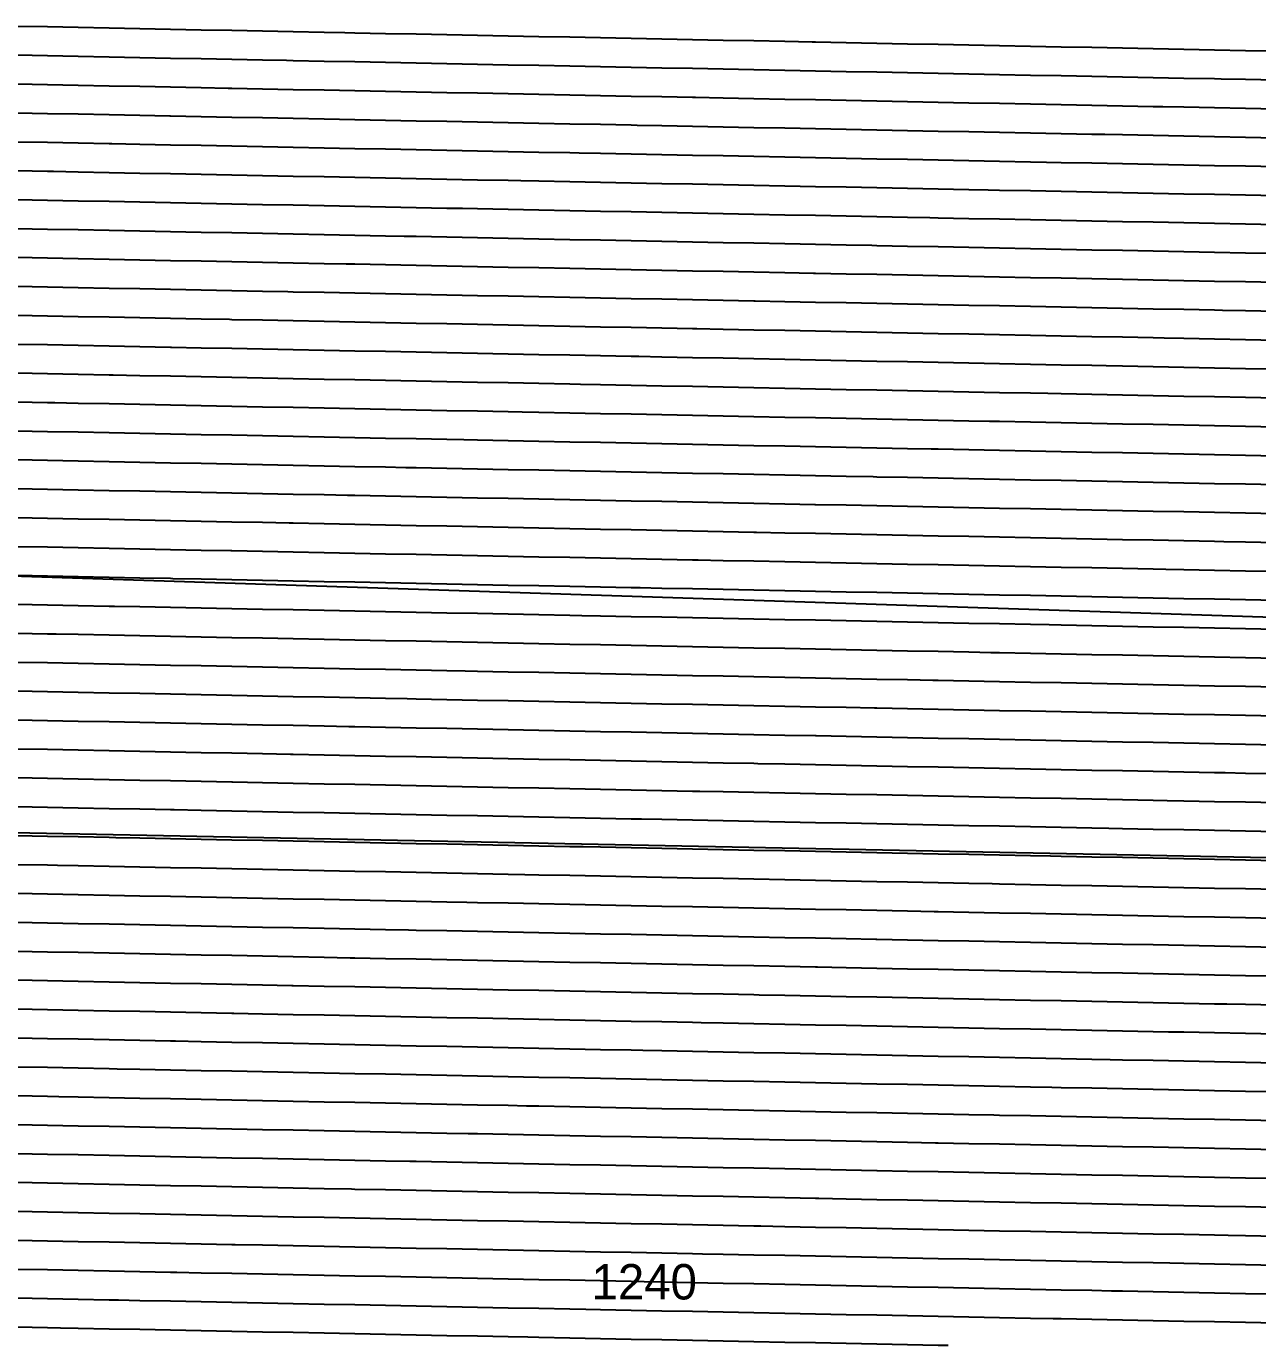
# Model space of a CAD drawing. Header units: metres. Extents: x 2416 to 4584, y 31 to 133.
# Drawn here: x 2601.1 to 2688, y 32.7 to 125.9 of the extents above; entities that cross this region are included whole.
import ezdxf
from ezdxf.enums import TextEntityAlignment as Align

# ---------------------------------------------------------------- set-up
doc = ezdxf.new("R2010")
doc.units = ezdxf.units.M
for name, color, linetype in [('Vs_1000', 7, 'Continuous'), ('Vs_1020', 7, 'Continuous'), ('Vs_1040', 7, 'Continuous'), ('Vs_1060', 7, 'Continuous'), ('Vs_1080', 7, 'Continuous'), ('Vs_1100', 7, 'Continuous'), ('Vs_1120', 7, 'Continuous'), ('Vs_1140', 7, 'Continuous'), ('Vs_1160', 7, 'Continuous'), ('Vs_1180', 7, 'Continuous'), ('Vs_1200', 7, 'Continuous'), ('Vs_1220', 7, 'Continuous'), ('Vs_1240', 7, 'Continuous'), ('Vs_1260', 7, 'Continuous'), ('Vs_1280', 7, 'Continuous'), ('Vs_380', 7, 'Continuous'), ('Vs_400', 7, 'Continuous'), ('Vs_420', 7, 'Continuous'), ('Vs_440', 7, 'Continuous'), ('Vs_460', 7, 'Continuous'), ('Vs_480', 7, 'Continuous'), ('Vs_500', 7, 'Continuous'), ('Vs_520', 7, 'Continuous'), ('Vs_540', 7, 'Continuous'), ('Vs_560', 7, 'Continuous'), ('Vs_580', 7, 'Continuous'), ('Vs_600', 7, 'Continuous'), ('Vs_620', 7, 'Continuous'), ('Vs_640', 7, 'Continuous'), ('Vs_660', 7, 'Continuous'), ('Vs_680', 7, 'Continuous'), ('Vs_700', 7, 'Continuous'), ('Vs_720', 7, 'Continuous'), ('Vs_740', 7, 'Continuous'), ('Vs_760', 7, 'Continuous'), ('Vs_780', 7, 'Continuous'), ('Vs_800', 7, 'Continuous'), ('Vs_820', 7, 'Continuous'), ('Vs_840', 7, 'Continuous'), ('Vs_860', 7, 'Continuous'), ('Vs_880', 7, 'Continuous'), ('Vs_900', 7, 'Continuous'), ('Vs_920', 7, 'Continuous'), ('Vs_940', 7, 'Continuous'), ('Vs_960', 7, 'Continuous'), ('Vs_980', 7, 'Continuous')]:
    doc.layers.add(name, color=color, linetype=linetype)

msp = doc.modelspace()

# ---------------------------------------------------------------- linework, layer by layer
at = {"layer": 'Vs_1000'}
msp.add_lwpolyline([(2689.309, 60.838), (2687.14, 60.88), (2684.972, 60.923), (2682.804, 60.966), (2680.636, 61.009), (2678.468, 61.052), (2676.3, 61.095), (2674.132, 61.138), (2671.964, 61.181), (2669.796, 61.224), (2667.628, 61.267), (2665.46, 61.31), (2663.292, 61.353), (2661.124, 61.396), (2661.054, 61.397), (2658.956, 61.439), (2656.787, 61.481), (2654.619, 61.524), (2652.451, 61.567), (2650.283, 61.61), (2648.115, 61.653), (2645.947, 61.696), (2643.779, 61.739), (2641.611, 61.782), (2639.443, 61.825), (2637.275, 61.868), (2635.107, 61.911), (2632.939, 61.954), (2630.771, 61.997), (2628.603, 62.04), (2628.061, 62.05), (2626.435, 62.082), (2624.266, 62.125), (2622.098, 62.168), (2619.93, 62.211), (2617.762, 62.254), (2615.594, 62.297), (2613.426, 62.34), (2611.258, 62.383), (2609.09, 62.426), (2606.922, 62.469), (2604.754, 62.512), (2602.586, 62.555), (2600.418, 62.598)], dxfattribs=at)
at = {"layer": 'Vs_1020'}
msp.add_lwpolyline([(2689.309, 58.796), (2687.14, 58.839), (2684.972, 58.882), (2682.804, 58.925), (2680.636, 58.968), (2678.468, 59.011), (2676.3, 59.054), (2674.132, 59.097), (2671.964, 59.14), (2669.796, 59.183), (2667.628, 59.226), (2665.46, 59.269), (2663.292, 59.311), (2661.124, 59.354), (2658.956, 59.397), (2656.942, 59.437), (2656.787, 59.44), (2654.619, 59.483), (2652.451, 59.526), (2650.283, 59.569), (2648.115, 59.612), (2645.947, 59.655), (2643.779, 59.698), (2641.611, 59.741), (2639.443, 59.784), (2637.275, 59.827), (2635.107, 59.87), (2632.939, 59.912), (2630.771, 59.955), (2628.603, 59.998), (2626.435, 60.041), (2624.266, 60.084), (2623.949, 60.09), (2622.098, 60.127), (2619.93, 60.17), (2617.762, 60.213), (2615.594, 60.256), (2613.426, 60.299), (2611.258, 60.342), (2609.09, 60.385), (2606.922, 60.428), (2604.754, 60.471), (2602.586, 60.513), (2600.418, 60.556)], dxfattribs=at)
at = {"layer": 'Vs_1040'}
msp.add_lwpolyline([(2689.309, 56.755), (2687.14, 56.798), (2685.823, 56.824), (2684.972, 56.841), (2682.804, 56.884), (2680.636, 56.927), (2678.468, 56.97), (2676.3, 57.013), (2674.132, 57.056), (2671.964, 57.099), (2669.796, 57.141), (2667.628, 57.184), (2665.46, 57.227), (2663.292, 57.27), (2661.124, 57.313), (2658.956, 57.356), (2656.787, 57.399), (2654.619, 57.442), (2652.83, 57.477), (2652.451, 57.485), (2650.283, 57.528), (2648.115, 57.571), (2645.947, 57.614), (2643.779, 57.657), (2641.611, 57.7), (2639.443, 57.742), (2637.275, 57.785), (2635.107, 57.828), (2632.939, 57.871), (2630.771, 57.914), (2628.603, 57.957), (2626.435, 58), (2624.266, 58.043), (2622.098, 58.086), (2619.93, 58.129), (2619.837, 58.131), (2617.762, 58.172), (2615.594, 58.215), (2613.426, 58.258), (2611.258, 58.301), (2609.09, 58.343), (2606.922, 58.386), (2604.754, 58.429), (2602.586, 58.472), (2600.418, 58.515)], dxfattribs=at)
at = {"layer": 'Vs_1060'}
msp.add_lwpolyline([(2689.309, 54.714), (2687.14, 54.757), (2684.972, 54.8), (2682.804, 54.843), (2681.711, 54.864), (2680.636, 54.886), (2678.468, 54.929), (2676.3, 54.971), (2674.132, 55.014), (2671.964, 55.057), (2669.796, 55.1), (2667.628, 55.143), (2665.46, 55.186), (2663.292, 55.229), (2661.124, 55.272), (2658.956, 55.315), (2656.787, 55.358), (2654.619, 55.401), (2652.451, 55.444), (2650.283, 55.487), (2648.718, 55.518), (2648.115, 55.53), (2645.947, 55.572), (2643.779, 55.615), (2641.611, 55.658), (2639.443, 55.701), (2637.275, 55.744), (2635.107, 55.787), (2632.939, 55.83), (2630.771, 55.873), (2628.603, 55.916), (2626.435, 55.959), (2624.266, 56.002), (2622.098, 56.045), (2619.93, 56.088), (2617.762, 56.131), (2615.725, 56.171), (2615.594, 56.173), (2613.426, 56.216), (2611.258, 56.259), (2609.09, 56.302), (2606.922, 56.345), (2604.754, 56.388), (2602.586, 56.431), (2600.418, 56.474)], dxfattribs=at)
at = {"layer": 'Vs_1080'}
msp.add_lwpolyline([(2689.309, 52.673), (2687.14, 52.716), (2684.972, 52.759), (2682.804, 52.801), (2680.636, 52.844), (2678.468, 52.887), (2677.599, 52.905), (2676.3, 52.93), (2674.132, 52.973), (2671.964, 53.016), (2669.796, 53.059), (2667.628, 53.102), (2665.46, 53.145), (2663.292, 53.188), (2661.124, 53.231), (2658.956, 53.274), (2656.787, 53.317), (2654.619, 53.36), (2652.451, 53.402), (2650.283, 53.445), (2648.115, 53.488), (2645.947, 53.531), (2644.606, 53.558), (2643.779, 53.574), (2641.611, 53.617), (2639.443, 53.66), (2637.275, 53.703), (2635.107, 53.746), (2632.939, 53.789), (2630.771, 53.832), (2628.603, 53.875), (2626.435, 53.918), (2624.266, 53.961), (2622.098, 54.003), (2619.93, 54.046), (2617.762, 54.089), (2615.594, 54.132), (2613.426, 54.175), (2611.614, 54.211), (2611.258, 54.218), (2609.09, 54.261), (2606.922, 54.304), (2604.754, 54.347), (2602.586, 54.39), (2600.418, 54.433)], dxfattribs=at)
at = {"layer": 'Vs_1100'}
msp.add_lwpolyline([(2689.309, 50.631), (2687.14, 50.674), (2684.972, 50.717), (2682.804, 50.76), (2680.636, 50.803), (2678.468, 50.846), (2676.3, 50.889), (2674.132, 50.932), (2673.487, 50.945), (2671.964, 50.975), (2669.796, 51.018), (2667.628, 51.061), (2665.46, 51.104), (2663.292, 51.147), (2661.124, 51.19), (2658.956, 51.232), (2656.787, 51.275), (2654.619, 51.318), (2652.451, 51.361), (2650.283, 51.404), (2648.115, 51.447), (2645.947, 51.49), (2643.779, 51.533), (2641.611, 51.576), (2640.494, 51.598), (2639.443, 51.619), (2637.275, 51.662), (2635.107, 51.705), (2632.939, 51.748), (2630.771, 51.791), (2628.603, 51.833), (2626.435, 51.876), (2624.266, 51.919), (2622.098, 51.962), (2619.93, 52.005), (2617.762, 52.048), (2615.594, 52.091), (2613.426, 52.134), (2611.258, 52.177), (2609.09, 52.22), (2607.502, 52.251), (2606.922, 52.263), (2604.754, 52.306), (2602.586, 52.349), (2600.418, 52.392)], dxfattribs=at)
at = {"layer": 'Vs_1120'}
msp.add_lwpolyline([(2689.309, 48.59), (2687.14, 48.633), (2684.972, 48.676), (2682.804, 48.719), (2680.636, 48.762), (2678.468, 48.805), (2676.3, 48.848), (2674.132, 48.891), (2671.964, 48.934), (2669.796, 48.977), (2669.375, 48.985), (2667.628, 49.02), (2665.46, 49.062), (2663.292, 49.105), (2661.124, 49.148), (2658.956, 49.191), (2656.787, 49.234), (2654.619, 49.277), (2652.451, 49.32), (2650.283, 49.363), (2648.115, 49.406), (2645.947, 49.449), (2643.779, 49.492), (2641.611, 49.535), (2639.443, 49.578), (2637.275, 49.621), (2636.383, 49.638), (2635.107, 49.663), (2632.939, 49.706), (2630.771, 49.749), (2628.603, 49.792), (2626.435, 49.835), (2624.266, 49.878), (2622.098, 49.921), (2619.93, 49.964), (2617.762, 50.007), (2615.594, 50.05), (2613.426, 50.093), (2611.258, 50.136), (2609.09, 50.179), (2606.922, 50.222), (2604.754, 50.264), (2603.39, 50.291), (2602.586, 50.307), (2600.418, 50.35)], dxfattribs=at)
at = {"layer": 'Vs_1140'}
msp.add_lwpolyline([(2689.309, 46.549), (2687.14, 46.592), (2684.972, 46.635), (2682.804, 46.678), (2680.636, 46.721), (2678.468, 46.764), (2676.3, 46.807), (2674.132, 46.85), (2671.964, 46.892), (2669.796, 46.935), (2667.628, 46.978), (2665.46, 47.021), (2665.263, 47.025), (2663.292, 47.064), (2661.124, 47.107), (2658.956, 47.15), (2656.787, 47.193), (2654.619, 47.236), (2652.451, 47.279), (2650.283, 47.322), (2648.115, 47.365), (2645.947, 47.408), (2643.779, 47.451), (2641.611, 47.493), (2639.443, 47.536), (2637.275, 47.579), (2635.107, 47.622), (2632.939, 47.665), (2632.271, 47.678), (2630.771, 47.708), (2628.603, 47.751), (2626.435, 47.794), (2624.266, 47.837), (2622.098, 47.88), (2619.93, 47.923), (2617.762, 47.966), (2615.594, 48.009), (2613.426, 48.052), (2611.258, 48.094), (2609.09, 48.137), (2606.922, 48.18), (2604.754, 48.223), (2602.586, 48.266), (2600.418, 48.309)], dxfattribs=at)
at = {"layer": 'Vs_1160'}
msp.add_lwpolyline([(2689.309, 44.508), (2687.14, 44.551), (2684.972, 44.594), (2682.804, 44.637), (2680.636, 44.68), (2678.468, 44.722), (2676.3, 44.765), (2674.132, 44.808), (2671.964, 44.851), (2669.796, 44.894), (2667.628, 44.937), (2665.46, 44.98), (2663.292, 45.023), (2661.152, 45.065), (2661.124, 45.066), (2658.956, 45.109), (2656.787, 45.152), (2654.619, 45.195), (2652.451, 45.238), (2650.283, 45.281), (2648.115, 45.323), (2645.947, 45.366), (2643.779, 45.409), (2641.611, 45.452), (2639.443, 45.495), (2637.275, 45.538), (2635.107, 45.581), (2632.939, 45.624), (2630.771, 45.667), (2628.603, 45.71), (2628.159, 45.719), (2626.435, 45.753), (2624.266, 45.796), (2622.098, 45.839), (2619.93, 45.882), (2617.762, 45.924), (2615.594, 45.967), (2613.426, 46.01), (2611.258, 46.053), (2609.09, 46.096), (2606.922, 46.139), (2604.754, 46.182), (2602.586, 46.225), (2600.418, 46.268)], dxfattribs=at)
at = {"layer": 'Vs_1180'}
msp.add_lwpolyline([(2689.309, 42.467), (2687.14, 42.51), (2684.972, 42.552), (2682.804, 42.595), (2680.636, 42.638), (2678.468, 42.681), (2676.3, 42.724), (2674.132, 42.767), (2671.964, 42.81), (2669.796, 42.853), (2667.628, 42.896), (2665.46, 42.939), (2663.292, 42.982), (2661.124, 43.025), (2658.956, 43.068), (2657.04, 43.106), (2656.787, 43.111), (2654.619, 43.153), (2652.451, 43.196), (2650.283, 43.239), (2648.115, 43.282), (2645.947, 43.325), (2643.779, 43.368), (2641.611, 43.411), (2639.443, 43.454), (2637.275, 43.497), (2635.107, 43.54), (2632.939, 43.583), (2630.771, 43.626), (2628.603, 43.669), (2626.435, 43.712), (2624.266, 43.754), (2624.047, 43.759), (2622.098, 43.797), (2619.93, 43.84), (2617.762, 43.883), (2615.594, 43.926), (2613.426, 43.969), (2611.258, 44.012), (2609.09, 44.055), (2606.922, 44.098), (2604.754, 44.141), (2602.586, 44.184), (2600.418, 44.227)], dxfattribs=at)
at = {"layer": 'Vs_1200'}
msp.add_lwpolyline([(2689.309, 40.425), (2687.14, 40.468), (2685.921, 40.492), (2684.972, 40.511), (2682.804, 40.554), (2680.636, 40.597), (2678.468, 40.64), (2676.3, 40.683), (2674.132, 40.726), (2671.964, 40.769), (2669.796, 40.812), (2667.628, 40.855), (2665.46, 40.898), (2663.292, 40.941), (2661.124, 40.983), (2658.956, 41.026), (2656.787, 41.069), (2654.619, 41.112), (2652.928, 41.146), (2652.451, 41.155), (2650.283, 41.198), (2648.115, 41.241), (2645.947, 41.284), (2643.779, 41.327), (2641.611, 41.37), (2639.443, 41.413), (2637.275, 41.456), (2635.107, 41.499), (2632.939, 41.542), (2630.771, 41.584), (2628.603, 41.627), (2626.435, 41.67), (2624.266, 41.713), (2622.098, 41.756), (2619.935, 41.799), (2619.93, 41.799), (2617.762, 41.842), (2615.594, 41.885), (2613.426, 41.928), (2611.258, 41.971), (2609.09, 42.014), (2606.922, 42.057), (2604.754, 42.1), (2602.586, 42.143), (2600.418, 42.185)], dxfattribs=at)
at = {"layer": 'Vs_1220'}
msp.add_lwpolyline([(2689.309, 38.384), (2687.14, 38.427), (2684.972, 38.47), (2682.804, 38.513), (2681.809, 38.533), (2680.636, 38.556), (2678.468, 38.599), (2676.3, 38.642), (2674.132, 38.685), (2671.964, 38.728), (2669.796, 38.771), (2667.628, 38.813), (2665.46, 38.856), (2663.292, 38.899), (2661.124, 38.942), (2658.956, 38.985), (2656.787, 39.028), (2654.619, 39.071), (2652.451, 39.114), (2650.283, 39.157), (2648.816, 39.186), (2648.115, 39.2), (2645.947, 39.243), (2643.779, 39.286), (2641.611, 39.329), (2639.443, 39.372), (2637.275, 39.414), (2635.107, 39.457), (2632.939, 39.5), (2630.771, 39.543), (2628.603, 39.586), (2626.435, 39.629), (2624.266, 39.672), (2622.098, 39.715), (2619.93, 39.758), (2617.762, 39.801), (2615.823, 39.839), (2615.594, 39.844), (2613.426, 39.887), (2611.258, 39.93), (2609.09, 39.973), (2606.922, 40.015), (2604.754, 40.058), (2602.586, 40.101), (2600.418, 40.144)], dxfattribs=at)
at = {"layer": 'Vs_1240'}
msp.add_lwpolyline([(2689.309, 36.343), (2687.14, 36.386), (2684.972, 36.429), (2682.804, 36.472), (2680.636, 36.515), (2678.468, 36.558), (2677.697, 36.573), (2676.3, 36.601), (2674.132, 36.643), (2671.964, 36.686), (2669.796, 36.729), (2667.628, 36.772), (2665.46, 36.815), (2663.292, 36.858), (2661.124, 36.901), (2658.956, 36.944), (2656.787, 36.987), (2654.619, 37.03), (2652.451, 37.073), (2650.283, 37.116), (2648.115, 37.159), (2645.947, 37.202), (2644.704, 37.226), (2643.779, 37.244), (2641.611, 37.287), (2639.443, 37.33), (2637.275, 37.373), (2635.107, 37.416), (2632.939, 37.459), (2630.771, 37.502), (2628.603, 37.545), (2626.435, 37.588), (2624.266, 37.631), (2622.098, 37.674), (2619.93, 37.717), (2617.762, 37.76), (2615.594, 37.803), (2613.426, 37.845), (2611.711, 37.879), (2611.258, 37.888), (2609.09, 37.931), (2606.922, 37.974), (2604.754, 38.017), (2602.586, 38.06), (2600.418, 38.103)], dxfattribs=at)
at = {"layer": 'Vs_1260'}
msp.add_lwpolyline([(2689.309, 34.302), (2687.14, 34.345), (2684.972, 34.388), (2682.804, 34.431), (2680.636, 34.473), (2678.468, 34.516), (2676.3, 34.559), (2674.132, 34.602), (2673.585, 34.613), (2671.964, 34.645), (2669.796, 34.688), (2667.628, 34.731), (2665.46, 34.774), (2663.292, 34.817), (2661.124, 34.86), (2658.956, 34.903), (2656.787, 34.946), (2654.619, 34.989), (2652.451, 35.032), (2650.283, 35.074), (2648.115, 35.117), (2645.947, 35.16), (2643.779, 35.203), (2641.611, 35.246), (2640.592, 35.266), (2639.443, 35.289), (2637.275, 35.332), (2635.107, 35.375), (2632.939, 35.418), (2630.771, 35.461), (2628.603, 35.504), (2626.435, 35.547), (2624.266, 35.59), (2622.098, 35.633), (2619.93, 35.675), (2617.762, 35.718), (2615.594, 35.761), (2613.426, 35.804), (2611.258, 35.847), (2609.09, 35.89), (2607.599, 35.92), (2606.922, 35.933), (2604.754, 35.976), (2602.586, 36.019), (2600.418, 36.062)], dxfattribs=at)
at = {"layer": 'Vs_1280'}
msp.add_lwpolyline([(2666.153, 32.719), (2665.46, 32.733), (2663.292, 32.776), (2661.124, 32.819), (2658.956, 32.862), (2656.787, 32.904), (2654.619, 32.947), (2652.451, 32.99), (2650.283, 33.033), (2648.115, 33.076), (2645.947, 33.119), (2643.779, 33.162), (2641.611, 33.205), (2639.443, 33.248), (2637.275, 33.291), (2636.48, 33.307), (2635.107, 33.334), (2632.939, 33.377), (2630.771, 33.42), (2628.603, 33.463), (2626.435, 33.505), (2624.266, 33.548), (2622.098, 33.591), (2619.93, 33.634), (2617.762, 33.677), (2615.594, 33.72), (2613.426, 33.763), (2611.258, 33.806), (2609.09, 33.849), (2606.922, 33.892), (2604.754, 33.935), (2603.487, 33.96), (2602.586, 33.978), (2600.418, 34.021)], dxfattribs=at)
at = {"layer": 'Vs_380'}
msp.add_lwpolyline([(2689.309, 124.115), (2687.14, 124.158), (2684.972, 124.201), (2682.804, 124.244), (2680.636, 124.287), (2678.468, 124.33), (2676.3, 124.373), (2674.132, 124.416), (2671.964, 124.459), (2669.796, 124.502), (2667.628, 124.545), (2665.46, 124.587), (2663.292, 124.63), (2661.124, 124.673), (2658.956, 124.716), (2656.787, 124.759), (2656.552, 124.764), (2654.619, 124.802), (2652.451, 124.845), (2650.283, 124.888), (2648.115, 124.931), (2645.947, 124.974), (2643.779, 125.017), (2641.611, 125.06), (2639.443, 125.103), (2637.275, 125.146), (2635.107, 125.188), (2632.939, 125.231), (2630.771, 125.274), (2628.603, 125.317), (2626.435, 125.36), (2624.266, 125.403), (2623.559, 125.417), (2622.098, 125.446), (2619.93, 125.489), (2617.762, 125.532), (2615.594, 125.575), (2613.426, 125.618), (2611.258, 125.661), (2609.09, 125.704), (2606.922, 125.746), (2604.754, 125.789), (2602.586, 125.832), (2600.418, 125.875)], dxfattribs=at)
at = {"layer": 'Vs_400'}
msp.add_lwpolyline([(2689.309, 122.074), (2687.14, 122.117), (2685.432, 122.151), (2684.972, 122.16), (2682.804, 122.203), (2680.636, 122.246), (2678.468, 122.289), (2676.3, 122.332), (2674.132, 122.375), (2671.964, 122.417), (2669.796, 122.46), (2667.628, 122.503), (2665.46, 122.546), (2663.292, 122.589), (2661.124, 122.632), (2658.956, 122.675), (2656.787, 122.718), (2654.619, 122.761), (2652.451, 122.804), (2652.44, 122.804), (2650.283, 122.847), (2648.115, 122.89), (2645.947, 122.933), (2643.779, 122.976), (2641.611, 123.018), (2639.443, 123.061), (2637.275, 123.104), (2635.107, 123.147), (2632.939, 123.19), (2630.771, 123.233), (2628.603, 123.276), (2626.435, 123.319), (2624.266, 123.362), (2622.098, 123.405), (2619.93, 123.448), (2619.447, 123.457), (2617.762, 123.491), (2615.594, 123.534), (2613.426, 123.576), (2611.258, 123.619), (2609.09, 123.662), (2606.922, 123.705), (2604.754, 123.748), (2602.586, 123.791), (2600.418, 123.834)], dxfattribs=at)
at = {"layer": 'Vs_420'}
msp.add_lwpolyline([(2689.309, 120.033), (2687.14, 120.076), (2684.972, 120.119), (2682.804, 120.162), (2681.321, 120.191), (2680.636, 120.205), (2678.468, 120.247), (2676.3, 120.29), (2674.132, 120.333), (2671.964, 120.376), (2669.796, 120.419), (2667.628, 120.462), (2665.46, 120.505), (2663.292, 120.548), (2661.124, 120.591), (2658.956, 120.634), (2656.787, 120.677), (2654.619, 120.72), (2652.451, 120.763), (2650.283, 120.806), (2648.328, 120.844), (2648.115, 120.848), (2645.947, 120.891), (2643.779, 120.934), (2641.611, 120.977), (2639.443, 121.02), (2637.275, 121.063), (2635.107, 121.106), (2632.939, 121.149), (2630.771, 121.192), (2628.603, 121.235), (2626.435, 121.278), (2624.266, 121.321), (2622.098, 121.364), (2619.93, 121.406), (2617.762, 121.449), (2615.594, 121.492), (2615.335, 121.497), (2613.426, 121.535), (2611.258, 121.578), (2609.09, 121.621), (2606.922, 121.664), (2604.754, 121.707), (2602.586, 121.75), (2600.418, 121.793)], dxfattribs=at)
at = {"layer": 'Vs_440'}
msp.add_lwpolyline([(2689.309, 117.992), (2687.14, 118.035), (2684.972, 118.077), (2682.804, 118.12), (2680.636, 118.163), (2678.468, 118.206), (2677.209, 118.231), (2676.3, 118.249), (2674.132, 118.292), (2671.964, 118.335), (2669.796, 118.378), (2667.628, 118.421), (2665.46, 118.464), (2663.292, 118.507), (2661.124, 118.55), (2658.956, 118.593), (2656.787, 118.635), (2654.619, 118.678), (2652.451, 118.721), (2650.283, 118.764), (2648.115, 118.807), (2645.947, 118.85), (2644.216, 118.884), (2643.779, 118.893), (2641.611, 118.936), (2639.443, 118.979), (2637.275, 119.022), (2635.107, 119.065), (2632.939, 119.108), (2630.771, 119.151), (2628.603, 119.194), (2626.435, 119.236), (2624.266, 119.279), (2622.098, 119.322), (2619.93, 119.365), (2617.762, 119.408), (2615.594, 119.451), (2613.426, 119.494), (2611.258, 119.537), (2611.223, 119.538), (2609.09, 119.58), (2606.922, 119.623), (2604.754, 119.666), (2602.586, 119.709), (2600.418, 119.752)], dxfattribs=at)
at = {"layer": 'Vs_460'}
msp.add_lwpolyline([(2689.309, 115.95), (2687.14, 115.993), (2684.972, 116.036), (2682.804, 116.079), (2680.636, 116.122), (2678.468, 116.165), (2676.3, 116.208), (2674.132, 116.251), (2673.097, 116.271), (2671.964, 116.294), (2669.796, 116.337), (2667.628, 116.38), (2665.46, 116.423), (2663.292, 116.465), (2661.124, 116.508), (2658.956, 116.551), (2656.787, 116.594), (2654.619, 116.637), (2652.451, 116.68), (2650.283, 116.723), (2648.115, 116.766), (2645.947, 116.809), (2643.779, 116.852), (2641.611, 116.895), (2640.104, 116.925), (2639.443, 116.938), (2637.275, 116.981), (2635.107, 117.024), (2632.939, 117.066), (2630.771, 117.109), (2628.603, 117.152), (2626.435, 117.195), (2624.266, 117.238), (2622.098, 117.281), (2619.93, 117.324), (2617.762, 117.367), (2615.594, 117.41), (2613.426, 117.453), (2611.258, 117.496), (2609.09, 117.539), (2607.111, 117.578), (2606.922, 117.582), (2604.754, 117.625), (2602.586, 117.667), (2600.418, 117.71)], dxfattribs=at)
at = {"layer": 'Vs_480'}
msp.add_lwpolyline([(2689.309, 113.909), (2687.14, 113.952), (2684.972, 113.995), (2682.804, 114.038), (2680.636, 114.081), (2678.468, 114.124), (2676.3, 114.167), (2674.132, 114.21), (2671.964, 114.253), (2669.796, 114.295), (2668.985, 114.312), (2667.628, 114.338), (2665.46, 114.381), (2663.292, 114.424), (2661.124, 114.467), (2658.956, 114.51), (2656.787, 114.553), (2654.619, 114.596), (2652.451, 114.639), (2650.283, 114.682), (2648.115, 114.725), (2645.947, 114.768), (2643.779, 114.811), (2641.611, 114.854), (2639.443, 114.896), (2637.275, 114.939), (2635.992, 114.965), (2635.107, 114.982), (2632.939, 115.025), (2630.771, 115.068), (2628.603, 115.111), (2626.435, 115.154), (2624.266, 115.197), (2622.098, 115.24), (2619.93, 115.283), (2617.762, 115.326), (2615.594, 115.369), (2613.426, 115.412), (2611.258, 115.455), (2609.09, 115.497), (2606.922, 115.54), (2604.754, 115.583), (2602.998, 115.618), (2602.586, 115.626), (2600.418, 115.669)], dxfattribs=at)
at = {"layer": 'Vs_500'}
msp.add_lwpolyline([(2689.309, 111.868), (2687.14, 111.911), (2684.972, 111.954), (2682.804, 111.997), (2680.636, 112.04), (2678.468, 112.083), (2676.3, 112.125), (2674.132, 112.168), (2671.964, 112.211), (2669.796, 112.254), (2667.628, 112.297), (2665.46, 112.34), (2664.873, 112.352), (2663.292, 112.383), (2661.124, 112.426), (2658.956, 112.469), (2656.787, 112.512), (2654.619, 112.555), (2652.451, 112.598), (2650.283, 112.641), (2648.115, 112.684), (2645.947, 112.726), (2643.779, 112.769), (2641.611, 112.812), (2639.443, 112.855), (2637.275, 112.898), (2635.107, 112.941), (2632.939, 112.984), (2631.88, 113.005), (2630.771, 113.027), (2628.603, 113.07), (2626.435, 113.113), (2624.266, 113.156), (2622.098, 113.199), (2619.93, 113.242), (2617.762, 113.285), (2615.594, 113.327), (2613.426, 113.37), (2611.258, 113.413), (2609.09, 113.456), (2606.922, 113.499), (2604.754, 113.542), (2602.586, 113.585), (2600.418, 113.628)], dxfattribs=at)
at = {"layer": 'Vs_520'}
msp.add_lwpolyline([(2689.309, 109.827), (2687.14, 109.87), (2684.972, 109.913), (2682.804, 109.955), (2680.636, 109.998), (2678.468, 110.041), (2676.3, 110.084), (2674.132, 110.127), (2671.964, 110.17), (2669.796, 110.213), (2667.628, 110.256), (2665.46, 110.299), (2663.292, 110.342), (2661.124, 110.385), (2660.761, 110.392), (2658.956, 110.428), (2656.787, 110.471), (2654.619, 110.514), (2652.451, 110.556), (2650.283, 110.599), (2648.115, 110.642), (2645.947, 110.685), (2643.779, 110.728), (2641.611, 110.771), (2639.443, 110.814), (2637.275, 110.857), (2635.107, 110.9), (2632.939, 110.943), (2630.771, 110.986), (2628.603, 111.029), (2627.768, 111.045), (2626.435, 111.072), (2624.266, 111.115), (2622.098, 111.157), (2619.93, 111.2), (2617.762, 111.243), (2615.594, 111.286), (2613.426, 111.329), (2611.258, 111.372), (2609.09, 111.415), (2606.922, 111.458), (2604.754, 111.501), (2602.586, 111.544), (2600.418, 111.587)], dxfattribs=at)
at = {"layer": 'Vs_540'}
msp.add_lwpolyline([(2689.309, 107.785), (2687.14, 107.828), (2684.972, 107.871), (2682.804, 107.914), (2680.636, 107.957), (2678.468, 108), (2676.3, 108.043), (2674.132, 108.086), (2671.964, 108.129), (2669.796, 108.172), (2667.628, 108.215), (2665.46, 108.258), (2663.292, 108.301), (2661.124, 108.344), (2658.956, 108.386), (2656.787, 108.429), (2656.649, 108.432), (2654.619, 108.472), (2652.451, 108.515), (2650.283, 108.558), (2648.115, 108.601), (2645.947, 108.644), (2643.779, 108.687), (2641.611, 108.73), (2639.443, 108.773), (2637.275, 108.816), (2635.107, 108.859), (2632.939, 108.902), (2630.771, 108.945), (2628.603, 108.987), (2626.435, 109.03), (2624.266, 109.073), (2623.656, 109.085), (2622.098, 109.116), (2619.93, 109.159), (2617.762, 109.202), (2615.594, 109.245), (2613.426, 109.288), (2611.258, 109.331), (2609.09, 109.374), (2606.922, 109.417), (2604.754, 109.46), (2602.586, 109.503), (2600.418, 109.546)], dxfattribs=at)
at = {"layer": 'Vs_560'}
msp.add_lwpolyline([(2689.309, 105.744), (2687.14, 105.787), (2685.53, 105.819), (2684.972, 105.83), (2682.804, 105.873), (2680.636, 105.916), (2678.468, 105.959), (2676.3, 106.002), (2674.132, 106.045), (2671.964, 106.088), (2669.796, 106.131), (2667.628, 106.174), (2665.46, 106.216), (2663.292, 106.259), (2661.124, 106.302), (2658.956, 106.345), (2656.787, 106.388), (2654.619, 106.431), (2652.537, 106.472), (2652.451, 106.474), (2650.283, 106.517), (2648.115, 106.56), (2645.947, 106.603), (2643.779, 106.646), (2641.611, 106.689), (2639.443, 106.732), (2637.275, 106.775), (2635.107, 106.817), (2632.939, 106.86), (2630.771, 106.903), (2628.603, 106.946), (2626.435, 106.989), (2624.266, 107.032), (2622.098, 107.075), (2619.93, 107.118), (2619.544, 107.126), (2617.762, 107.161), (2615.594, 107.204), (2613.426, 107.247), (2611.258, 107.29), (2609.09, 107.333), (2606.922, 107.376), (2604.754, 107.418), (2602.586, 107.461), (2600.418, 107.504)], dxfattribs=at)
at = {"layer": 'Vs_580'}
msp.add_lwpolyline([(2689.309, 103.703), (2687.14, 103.746), (2684.972, 103.789), (2682.804, 103.832), (2681.418, 103.859), (2680.636, 103.875), (2678.468, 103.918), (2676.3, 103.961), (2674.132, 104.004), (2671.964, 104.046), (2669.796, 104.089), (2667.628, 104.132), (2665.46, 104.175), (2663.292, 104.218), (2661.124, 104.261), (2658.956, 104.304), (2656.787, 104.347), (2654.619, 104.39), (2652.451, 104.433), (2650.283, 104.476), (2648.425, 104.513), (2648.115, 104.519), (2645.947, 104.562), (2643.779, 104.605), (2641.611, 104.647), (2639.443, 104.69), (2637.275, 104.733), (2635.107, 104.776), (2632.939, 104.819), (2630.771, 104.862), (2628.603, 104.905), (2626.435, 104.948), (2624.266, 104.991), (2622.098, 105.034), (2619.93, 105.077), (2617.762, 105.12), (2615.594, 105.163), (2615.433, 105.166), (2613.426, 105.206), (2611.258, 105.248), (2609.09, 105.291), (2606.922, 105.334), (2604.754, 105.377), (2602.586, 105.42), (2600.418, 105.463)], dxfattribs=at)
at = {"layer": 'Vs_600'}
msp.add_lwpolyline([(2689.309, 101.662), (2687.14, 101.705), (2684.972, 101.748), (2682.804, 101.791), (2680.636, 101.834), (2678.468, 101.876), (2677.306, 101.899), (2676.3, 101.919), (2674.132, 101.962), (2671.964, 102.005), (2669.796, 102.048), (2667.628, 102.091), (2665.46, 102.134), (2663.292, 102.177), (2661.124, 102.22), (2658.956, 102.263), (2656.787, 102.306), (2654.619, 102.349), (2652.451, 102.392), (2650.283, 102.435), (2648.115, 102.477), (2645.947, 102.52), (2644.313, 102.553), (2643.779, 102.563), (2641.611, 102.606), (2639.443, 102.649), (2637.275, 102.692), (2635.107, 102.735), (2632.939, 102.778), (2630.771, 102.821), (2628.603, 102.864), (2626.435, 102.907), (2624.266, 102.95), (2622.098, 102.993), (2619.93, 103.036), (2617.762, 103.078), (2615.594, 103.121), (2613.426, 103.164), (2611.321, 103.206), (2611.258, 103.207), (2609.09, 103.25), (2606.922, 103.293), (2604.754, 103.336), (2602.586, 103.379), (2600.418, 103.422)], dxfattribs=at)
at = {"layer": 'Vs_620'}
msp.add_lwpolyline([(2689.309, 99.621), (2687.14, 99.664), (2684.972, 99.706), (2682.804, 99.749), (2680.636, 99.792), (2678.468, 99.835), (2676.3, 99.878), (2674.132, 99.921), (2673.194, 99.94), (2671.964, 99.964), (2669.796, 100.007), (2667.628, 100.05), (2665.46, 100.093), (2663.292, 100.136), (2661.124, 100.179), (2658.956, 100.222), (2656.787, 100.265), (2654.619, 100.307), (2652.451, 100.35), (2650.283, 100.393), (2648.115, 100.436), (2645.947, 100.479), (2643.779, 100.522), (2641.611, 100.565), (2640.202, 100.593), (2639.443, 100.608), (2637.275, 100.651), (2635.107, 100.694), (2632.939, 100.737), (2630.771, 100.78), (2628.603, 100.823), (2626.435, 100.866), (2624.266, 100.908), (2622.098, 100.951), (2619.93, 100.994), (2617.762, 101.037), (2615.594, 101.08), (2613.426, 101.123), (2611.258, 101.166), (2609.09, 101.209), (2607.208, 101.246), (2606.922, 101.252), (2604.754, 101.295), (2602.586, 101.338), (2600.418, 101.381)], dxfattribs=at)
at = {"layer": 'Vs_640'}
msp.add_lwpolyline([(2689.309, 97.579), (2687.14, 97.622), (2684.972, 97.665), (2682.804, 97.708), (2680.636, 97.751), (2678.468, 97.794), (2676.3, 97.837), (2674.132, 97.88), (2671.964, 97.923), (2669.796, 97.966), (2669.082, 97.98), (2667.628, 98.009), (2665.46, 98.052), (2663.292, 98.095), (2661.124, 98.137), (2658.956, 98.18), (2656.787, 98.223), (2654.619, 98.266), (2652.451, 98.309), (2650.283, 98.352), (2648.115, 98.395), (2645.947, 98.438), (2643.779, 98.481), (2641.611, 98.524), (2639.443, 98.567), (2637.275, 98.61), (2636.09, 98.633), (2635.107, 98.653), (2632.939, 98.696), (2630.771, 98.738), (2628.603, 98.781), (2626.435, 98.824), (2624.266, 98.867), (2622.098, 98.91), (2619.93, 98.953), (2617.762, 98.996), (2615.594, 99.039), (2613.426, 99.082), (2611.258, 99.125), (2609.09, 99.168), (2606.922, 99.211), (2604.754, 99.254), (2603.096, 99.286), (2602.586, 99.297), (2600.418, 99.339)], dxfattribs=at)
at = {"layer": 'Vs_660'}
msp.add_lwpolyline([(2689.309, 95.538), (2687.14, 95.581), (2684.972, 95.624), (2682.804, 95.667), (2680.636, 95.71), (2678.468, 95.753), (2676.3, 95.796), (2674.132, 95.839), (2671.964, 95.882), (2669.796, 95.925), (2667.628, 95.967), (2665.46, 96.01), (2664.971, 96.02), (2663.292, 96.053), (2661.124, 96.096), (2658.956, 96.139), (2656.787, 96.182), (2654.619, 96.225), (2652.451, 96.268), (2650.283, 96.311), (2648.115, 96.354), (2645.947, 96.397), (2643.779, 96.44), (2641.611, 96.483), (2639.443, 96.526), (2637.275, 96.568), (2635.107, 96.611), (2632.939, 96.654), (2631.978, 96.673), (2630.771, 96.697), (2628.603, 96.74), (2626.435, 96.783), (2624.266, 96.826), (2622.098, 96.869), (2619.93, 96.912), (2617.762, 96.955), (2615.594, 96.998), (2613.426, 97.041), (2611.258, 97.084), (2609.09, 97.127), (2606.922, 97.169), (2604.754, 97.212), (2602.586, 97.255), (2600.418, 97.298)], dxfattribs=at)
at = {"layer": 'Vs_680'}
msp.add_lwpolyline([(2689.309, 93.497), (2687.14, 93.54), (2684.972, 93.583), (2682.804, 93.626), (2680.636, 93.669), (2678.468, 93.712), (2676.3, 93.755), (2674.132, 93.797), (2671.964, 93.84), (2669.796, 93.883), (2667.628, 93.926), (2665.46, 93.969), (2663.292, 94.012), (2661.124, 94.055), (2660.859, 94.06), (2658.956, 94.098), (2656.787, 94.141), (2654.619, 94.184), (2652.451, 94.227), (2650.283, 94.27), (2648.115, 94.313), (2645.947, 94.356), (2643.779, 94.398), (2641.611, 94.441), (2639.443, 94.484), (2637.275, 94.527), (2635.107, 94.57), (2632.939, 94.613), (2630.771, 94.656), (2628.603, 94.699), (2627.866, 94.714), (2626.435, 94.742), (2624.266, 94.785), (2622.098, 94.828), (2619.93, 94.871), (2617.762, 94.914), (2615.594, 94.957), (2613.426, 94.999), (2611.258, 95.042), (2609.09, 95.085), (2606.922, 95.128), (2604.754, 95.171), (2602.586, 95.214), (2600.418, 95.257)], dxfattribs=at)
at = {"layer": 'Vs_700'}
msp.add_lwpolyline([(2689.309, 91.456), (2687.14, 91.499), (2684.972, 91.542), (2682.804, 91.585), (2680.636, 91.627), (2678.468, 91.67), (2676.3, 91.713), (2674.132, 91.756), (2671.964, 91.799), (2669.796, 91.842), (2667.628, 91.885), (2665.46, 91.928), (2663.292, 91.971), (2661.124, 92.014), (2658.956, 92.057), (2656.787, 92.1), (2656.747, 92.101), (2654.619, 92.143), (2652.451, 92.186), (2650.283, 92.228), (2648.115, 92.271), (2645.947, 92.314), (2643.779, 92.357), (2641.611, 92.4), (2639.443, 92.443), (2637.275, 92.486), (2635.107, 92.529), (2632.939, 92.572), (2630.771, 92.615), (2628.603, 92.658), (2626.435, 92.701), (2624.266, 92.744), (2623.754, 92.754), (2622.098, 92.787), (2619.93, 92.829), (2617.762, 92.872), (2615.594, 92.915), (2613.426, 92.958), (2611.258, 93.001), (2609.09, 93.044), (2606.922, 93.087), (2604.754, 93.13), (2602.586, 93.173), (2600.418, 93.216)], dxfattribs=at)
at = {"layer": 'Vs_720'}
msp.add_lwpolyline([(2689.309, 89.415), (2687.14, 89.457), (2685.628, 89.487), (2684.972, 89.5), (2682.804, 89.543), (2680.636, 89.586), (2678.468, 89.629), (2676.3, 89.672), (2674.132, 89.715), (2671.964, 89.758), (2669.796, 89.801), (2667.628, 89.844), (2665.46, 89.887), (2663.292, 89.93), (2661.124, 89.973), (2658.956, 90.016), (2656.787, 90.058), (2654.619, 90.101), (2652.635, 90.141), (2652.451, 90.144), (2650.283, 90.187), (2648.115, 90.23), (2645.947, 90.273), (2643.779, 90.316), (2641.611, 90.359), (2639.443, 90.402), (2637.275, 90.445), (2635.107, 90.488), (2632.939, 90.531), (2630.771, 90.574), (2628.603, 90.617), (2626.435, 90.659), (2624.266, 90.702), (2622.098, 90.745), (2619.93, 90.788), (2619.642, 90.794), (2617.762, 90.831), (2615.594, 90.874), (2613.426, 90.917), (2611.258, 90.96), (2609.09, 91.003), (2606.922, 91.046), (2604.754, 91.089), (2602.586, 91.132), (2600.418, 91.175)], dxfattribs=at)
at = {"layer": 'Vs_740'}
msp.add_lwpolyline([(2689.309, 87.373), (2687.14, 87.416), (2684.972, 87.459), (2682.804, 87.502), (2681.516, 87.528), (2680.636, 87.545), (2678.468, 87.588), (2676.3, 87.631), (2674.132, 87.674), (2671.964, 87.717), (2669.796, 87.76), (2667.628, 87.803), (2665.46, 87.846), (2663.292, 87.888), (2661.124, 87.931), (2658.956, 87.974), (2656.787, 88.017), (2654.619, 88.06), (2652.451, 88.103), (2650.283, 88.146), (2648.523, 88.181), (2648.115, 88.189), (2645.947, 88.232), (2643.779, 88.275), (2641.611, 88.318), (2639.443, 88.361), (2637.275, 88.404), (2635.107, 88.447), (2632.939, 88.489), (2630.771, 88.532), (2628.603, 88.575), (2626.435, 88.618), (2624.266, 88.661), (2622.098, 88.704), (2619.93, 88.747), (2617.762, 88.79), (2615.594, 88.833), (2615.53, 88.834), (2613.426, 88.876), (2611.258, 88.919), (2609.09, 88.962), (2606.922, 89.005), (2604.754, 89.048), (2602.586, 89.09), (2600.418, 89.133)], dxfattribs=at)
at = {"layer": 'Vs_760'}
msp.add_lwpolyline([(2689.309, 85.332), (2687.14, 85.375), (2684.972, 85.418), (2682.804, 85.461), (2680.636, 85.504), (2678.468, 85.547), (2677.404, 85.568), (2676.3, 85.59), (2674.132, 85.633), (2671.964, 85.676), (2669.796, 85.718), (2667.628, 85.761), (2665.46, 85.804), (2663.292, 85.847), (2661.124, 85.89), (2658.956, 85.933), (2656.787, 85.976), (2654.619, 86.019), (2652.451, 86.062), (2650.283, 86.105), (2648.115, 86.148), (2645.947, 86.191), (2644.411, 86.221), (2643.779, 86.234), (2641.611, 86.277), (2639.443, 86.319), (2637.275, 86.362), (2635.107, 86.405), (2632.939, 86.448), (2630.771, 86.491), (2628.603, 86.534), (2626.435, 86.577), (2624.266, 86.62), (2622.098, 86.663), (2619.93, 86.706), (2617.762, 86.749), (2615.594, 86.792), (2613.426, 86.835), (2611.418, 86.874), (2611.258, 86.878), (2609.09, 86.92), (2606.922, 86.963), (2604.754, 87.006), (2602.586, 87.049), (2600.418, 87.092)], dxfattribs=at)
at = {"layer": 'Vs_780'}
msp.add_lwpolyline([(2689.309, 83.291), (2687.14, 83.334), (2684.972, 83.377), (2682.804, 83.42), (2680.636, 83.463), (2678.468, 83.506), (2676.3, 83.548), (2674.132, 83.591), (2673.292, 83.608), (2671.964, 83.634), (2669.796, 83.677), (2667.628, 83.72), (2665.46, 83.763), (2663.292, 83.806), (2661.124, 83.849), (2658.956, 83.892), (2656.787, 83.935), (2654.619, 83.978), (2652.451, 84.021), (2650.283, 84.064), (2648.115, 84.107), (2645.947, 84.149), (2643.779, 84.192), (2641.611, 84.235), (2640.299, 84.261), (2639.443, 84.278), (2637.275, 84.321), (2635.107, 84.364), (2632.939, 84.407), (2630.771, 84.45), (2628.603, 84.493), (2626.435, 84.536), (2624.266, 84.579), (2622.098, 84.622), (2619.93, 84.665), (2617.762, 84.708), (2615.594, 84.75), (2613.426, 84.793), (2611.258, 84.836), (2609.09, 84.879), (2607.306, 84.915), (2606.922, 84.922), (2604.754, 84.965), (2602.586, 85.008), (2600.418, 85.051)], dxfattribs=at)
at = {"layer": 'Vs_800'}
msp.add_lwpolyline([(2689.309, 81.25), (2687.14, 81.293), (2684.972, 81.336), (2682.804, 81.378), (2680.636, 81.421), (2678.468, 81.464), (2676.3, 81.507), (2674.132, 81.55), (2671.964, 81.593), (2669.796, 81.636), (2669.18, 81.648), (2667.628, 81.679), (2665.46, 81.722), (2663.292, 81.765), (2661.124, 81.808), (2658.956, 81.851), (2656.787, 81.894), (2654.619, 81.937), (2652.451, 81.979), (2650.283, 82.022), (2648.115, 82.065), (2645.947, 82.108), (2643.779, 82.151), (2641.611, 82.194), (2639.443, 82.237), (2637.275, 82.28), (2636.187, 82.302), (2635.107, 82.323), (2632.939, 82.366), (2630.771, 82.409), (2628.603, 82.452), (2626.435, 82.495), (2624.266, 82.538), (2622.098, 82.58), (2619.93, 82.623), (2617.762, 82.666), (2615.594, 82.709), (2613.426, 82.752), (2611.258, 82.795), (2609.09, 82.838), (2606.922, 82.881), (2604.754, 82.924), (2603.193, 82.955), (2602.586, 82.967), (2600.418, 83.01)], dxfattribs=at)
at = {"layer": 'Vs_820'}
for points in [[(2418.3, 93.031), (3070.464, 71.662)], [(2689.309, 79.208), (2687.14, 79.251), (2684.972, 79.294), (2682.804, 79.337), (2680.636, 79.38), (2678.468, 79.423), (2676.3, 79.466), (2674.132, 79.509), (2671.964, 79.552), (2669.796, 79.595), (2667.628, 79.638), (2665.46, 79.681), (2665.068, 79.688), (2663.292, 79.724), (2661.124, 79.767), (2658.956, 79.809), (2656.787, 79.852), (2654.619, 79.895), (2652.451, 79.938), (2650.283, 79.981), (2648.115, 80.024), (2645.947, 80.067), (2643.779, 80.11), (2641.611, 80.153), (2639.443, 80.196), (2637.275, 80.239), (2635.107, 80.282), (2632.939, 80.325), (2632.075, 80.342), (2630.771, 80.368), (2628.603, 80.41), (2626.435, 80.453), (2624.266, 80.496), (2622.098, 80.539), (2619.93, 80.582), (2617.762, 80.625), (2615.594, 80.668), (2613.426, 80.711), (2611.258, 80.754), (2609.09, 80.797), (2606.922, 80.84), (2604.754, 80.883), (2602.586, 80.926), (2600.418, 80.968)]]:
    msp.add_lwpolyline(points, dxfattribs=at)
at = {"layer": 'Vs_840'}
msp.add_lwpolyline([(2689.309, 77.167), (2687.14, 77.21), (2684.972, 77.253), (2682.804, 77.296), (2680.636, 77.339), (2678.468, 77.382), (2676.3, 77.425), (2674.132, 77.468), (2671.964, 77.511), (2669.796, 77.554), (2667.628, 77.597), (2665.46, 77.639), (2663.292, 77.682), (2661.124, 77.725), (2660.956, 77.729), (2658.956, 77.768), (2656.787, 77.811), (2654.619, 77.854), (2652.451, 77.897), (2650.283, 77.94), (2648.115, 77.983), (2645.947, 78.026), (2643.779, 78.069), (2641.611, 78.112), (2639.443, 78.155), (2637.275, 78.198), (2635.107, 78.24), (2632.939, 78.283), (2630.771, 78.326), (2628.603, 78.369), (2627.964, 78.382), (2626.435, 78.412), (2624.266, 78.455), (2622.098, 78.498), (2619.93, 78.541), (2617.762, 78.584), (2615.594, 78.627), (2613.426, 78.67), (2611.258, 78.713), (2609.09, 78.756), (2606.922, 78.799), (2604.754, 78.841), (2602.586, 78.884), (2600.418, 78.927)], dxfattribs=at)
at = {"layer": 'Vs_860'}
msp.add_lwpolyline([(2689.309, 75.126), (2687.14, 75.169), (2684.972, 75.212), (2682.804, 75.255), (2680.636, 75.298), (2678.468, 75.341), (2676.3, 75.384), (2674.132, 75.427), (2671.964, 75.469), (2669.796, 75.512), (2667.628, 75.555), (2665.46, 75.598), (2663.292, 75.641), (2661.124, 75.684), (2658.956, 75.727), (2656.844, 75.769), (2656.787, 75.77), (2654.619, 75.813), (2652.451, 75.856), (2650.283, 75.899), (2648.115, 75.942), (2645.947, 75.985), (2643.779, 76.028), (2641.611, 76.07), (2639.443, 76.113), (2637.275, 76.156), (2635.107, 76.199), (2632.939, 76.242), (2630.771, 76.285), (2628.603, 76.328), (2626.435, 76.371), (2624.266, 76.414), (2623.852, 76.422), (2622.098, 76.457), (2619.93, 76.5), (2617.762, 76.543), (2615.594, 76.586), (2613.426, 76.629), (2611.258, 76.671), (2609.09, 76.714), (2606.922, 76.757), (2604.754, 76.8), (2602.586, 76.843), (2600.418, 76.886)], dxfattribs=at)
at = {"layer": 'Vs_880'}
msp.add_lwpolyline([(2689.309, 73.085), (2687.14, 73.128), (2685.725, 73.156), (2684.972, 73.171), (2682.804, 73.214), (2680.636, 73.257), (2678.468, 73.299), (2676.3, 73.342), (2674.132, 73.385), (2671.964, 73.428), (2669.796, 73.471), (2667.628, 73.514), (2665.46, 73.557), (2663.292, 73.6), (2661.124, 73.643), (2658.956, 73.686), (2656.787, 73.729), (2654.619, 73.772), (2652.733, 73.809), (2652.451, 73.815), (2650.283, 73.858), (2648.115, 73.9), (2645.947, 73.943), (2643.779, 73.986), (2641.611, 74.029), (2639.443, 74.072), (2637.275, 74.115), (2635.107, 74.158), (2632.939, 74.201), (2630.771, 74.244), (2628.603, 74.287), (2626.435, 74.33), (2624.266, 74.373), (2622.098, 74.416), (2619.93, 74.459), (2619.74, 74.462), (2617.762, 74.501), (2615.594, 74.544), (2613.426, 74.587), (2611.258, 74.63), (2609.09, 74.673), (2606.922, 74.716), (2604.754, 74.759), (2602.586, 74.802), (2600.418, 74.845)], dxfattribs=at)
at = {"layer": 'Vs_900'}
msp.add_lwpolyline([(2689.309, 71.044), (2687.14, 71.087), (2684.972, 71.129), (2682.804, 71.172), (2681.613, 71.196), (2680.636, 71.215), (2678.468, 71.258), (2676.3, 71.301), (2674.132, 71.344), (2671.964, 71.387), (2669.796, 71.43), (2667.628, 71.473), (2665.46, 71.516), (2663.292, 71.559), (2661.124, 71.602), (2658.956, 71.645), (2656.787, 71.688), (2654.619, 71.73), (2652.451, 71.773), (2650.283, 71.816), (2648.621, 71.849), (2648.115, 71.859), (2645.947, 71.902), (2643.779, 71.945), (2641.611, 71.988), (2639.443, 72.031), (2637.275, 72.074), (2635.107, 72.117), (2632.939, 72.16), (2630.771, 72.203), (2628.603, 72.246), (2626.435, 72.289), (2624.266, 72.331), (2622.098, 72.374), (2619.93, 72.417), (2617.762, 72.46), (2615.628, 72.503), (2615.594, 72.503), (2613.426, 72.546), (2611.258, 72.589), (2609.09, 72.632), (2606.922, 72.675), (2604.754, 72.718), (2602.586, 72.761), (2600.418, 72.804)], dxfattribs=at)
at = {"layer": 'Vs_920'}
msp.add_lwpolyline([(2689.309, 69.002), (2687.14, 69.045), (2684.972, 69.088), (2682.804, 69.131), (2680.636, 69.174), (2678.468, 69.217), (2677.502, 69.236), (2676.3, 69.26), (2674.132, 69.303), (2671.964, 69.346), (2669.796, 69.389), (2667.628, 69.432), (2665.46, 69.475), (2663.292, 69.518), (2661.124, 69.56), (2658.956, 69.603), (2656.787, 69.646), (2654.619, 69.689), (2652.451, 69.732), (2650.283, 69.775), (2648.115, 69.818), (2645.947, 69.861), (2644.509, 69.889), (2643.779, 69.904), (2641.611, 69.947), (2639.443, 69.99), (2637.275, 70.033), (2635.107, 70.076), (2632.939, 70.119), (2630.771, 70.161), (2628.603, 70.204), (2626.435, 70.247), (2624.266, 70.29), (2622.098, 70.333), (2619.93, 70.376), (2617.762, 70.419), (2615.594, 70.462), (2613.426, 70.505), (2611.516, 70.543), (2611.258, 70.548), (2609.09, 70.591), (2606.922, 70.634), (2604.754, 70.677), (2602.586, 70.72), (2600.418, 70.762)], dxfattribs=at)
at = {"layer": 'Vs_940'}
for points in [[(2418.3, 72.575), (3381.71, 53.369)], [(2689.309, 66.961), (2687.14, 67.004), (2684.972, 67.047), (2682.804, 67.09), (2680.636, 67.133), (2678.468, 67.176), (2676.3, 67.219), (2674.132, 67.262), (2673.39, 67.276), (2671.964, 67.305), (2669.796, 67.348), (2667.628, 67.39), (2665.46, 67.433), (2663.292, 67.476), (2661.124, 67.519), (2658.956, 67.562), (2656.787, 67.605), (2654.619, 67.648), (2652.451, 67.691), (2650.283, 67.734), (2648.115, 67.777), (2645.947, 67.82), (2643.779, 67.863), (2641.611, 67.906), (2640.397, 67.93), (2639.443, 67.949), (2637.275, 67.991), (2635.107, 68.034), (2632.939, 68.077), (2630.771, 68.12), (2628.603, 68.163), (2626.435, 68.206), (2624.266, 68.249), (2622.098, 68.292), (2619.93, 68.335), (2617.762, 68.378), (2615.594, 68.421), (2613.426, 68.464), (2611.258, 68.507), (2609.09, 68.55), (2607.404, 68.583), (2606.922, 68.592), (2604.754, 68.635), (2602.586, 68.678), (2600.418, 68.721)]]:
    msp.add_lwpolyline(points, dxfattribs=at)
at = {"layer": 'Vs_960'}
msp.add_lwpolyline([(2689.309, 64.92), (2687.14, 64.963), (2684.972, 65.006), (2682.804, 65.049), (2680.636, 65.092), (2678.468, 65.135), (2676.3, 65.178), (2674.132, 65.22), (2671.964, 65.263), (2669.796, 65.306), (2669.278, 65.317), (2667.628, 65.349), (2665.46, 65.392), (2663.292, 65.435), (2661.124, 65.478), (2658.956, 65.521), (2656.787, 65.564), (2654.619, 65.607), (2652.451, 65.65), (2650.283, 65.693), (2648.115, 65.736), (2645.947, 65.779), (2643.779, 65.821), (2641.611, 65.864), (2639.443, 65.907), (2637.275, 65.95), (2636.285, 65.97), (2635.107, 65.993), (2632.939, 66.036), (2630.771, 66.079), (2628.603, 66.122), (2626.435, 66.165), (2624.266, 66.208), (2622.098, 66.251), (2619.93, 66.294), (2617.762, 66.337), (2615.594, 66.38), (2613.426, 66.422), (2611.258, 66.465), (2609.09, 66.508), (2606.922, 66.551), (2604.754, 66.594), (2603.292, 66.623), (2602.586, 66.637), (2600.418, 66.68)], dxfattribs=at)
at = {"layer": 'Vs_980'}
msp.add_lwpolyline([(2689.309, 62.879), (2687.14, 62.922), (2684.972, 62.965), (2682.804, 63.008), (2680.636, 63.05), (2678.468, 63.093), (2676.3, 63.136), (2674.132, 63.179), (2671.964, 63.222), (2669.796, 63.265), (2667.628, 63.308), (2665.46, 63.351), (2665.166, 63.357), (2663.292, 63.394), (2661.124, 63.437), (2658.956, 63.48), (2656.787, 63.523), (2654.619, 63.566), (2652.451, 63.609), (2650.283, 63.651), (2648.115, 63.694), (2645.947, 63.737), (2643.779, 63.78), (2641.611, 63.823), (2639.443, 63.866), (2637.275, 63.909), (2635.107, 63.952), (2632.939, 63.995), (2632.173, 64.01), (2630.771, 64.038), (2628.603, 64.081), (2626.435, 64.124), (2624.266, 64.167), (2622.098, 64.21), (2619.93, 64.252), (2617.762, 64.295), (2615.594, 64.338), (2613.426, 64.381), (2611.258, 64.424), (2609.09, 64.467), (2606.922, 64.51), (2604.754, 64.553), (2602.586, 64.596), (2600.418, 64.639)], dxfattribs=at)

# ---------------------------------------------------------------- texts
at = {"layer": 'Vs_1240'}
msp.add_text('1240', height=2.5, dxfattribs=at).set_placement((2644.704, 37.226), align=Align.MIDDLE_CENTER)

doc.saveas('drawing.dxf')
